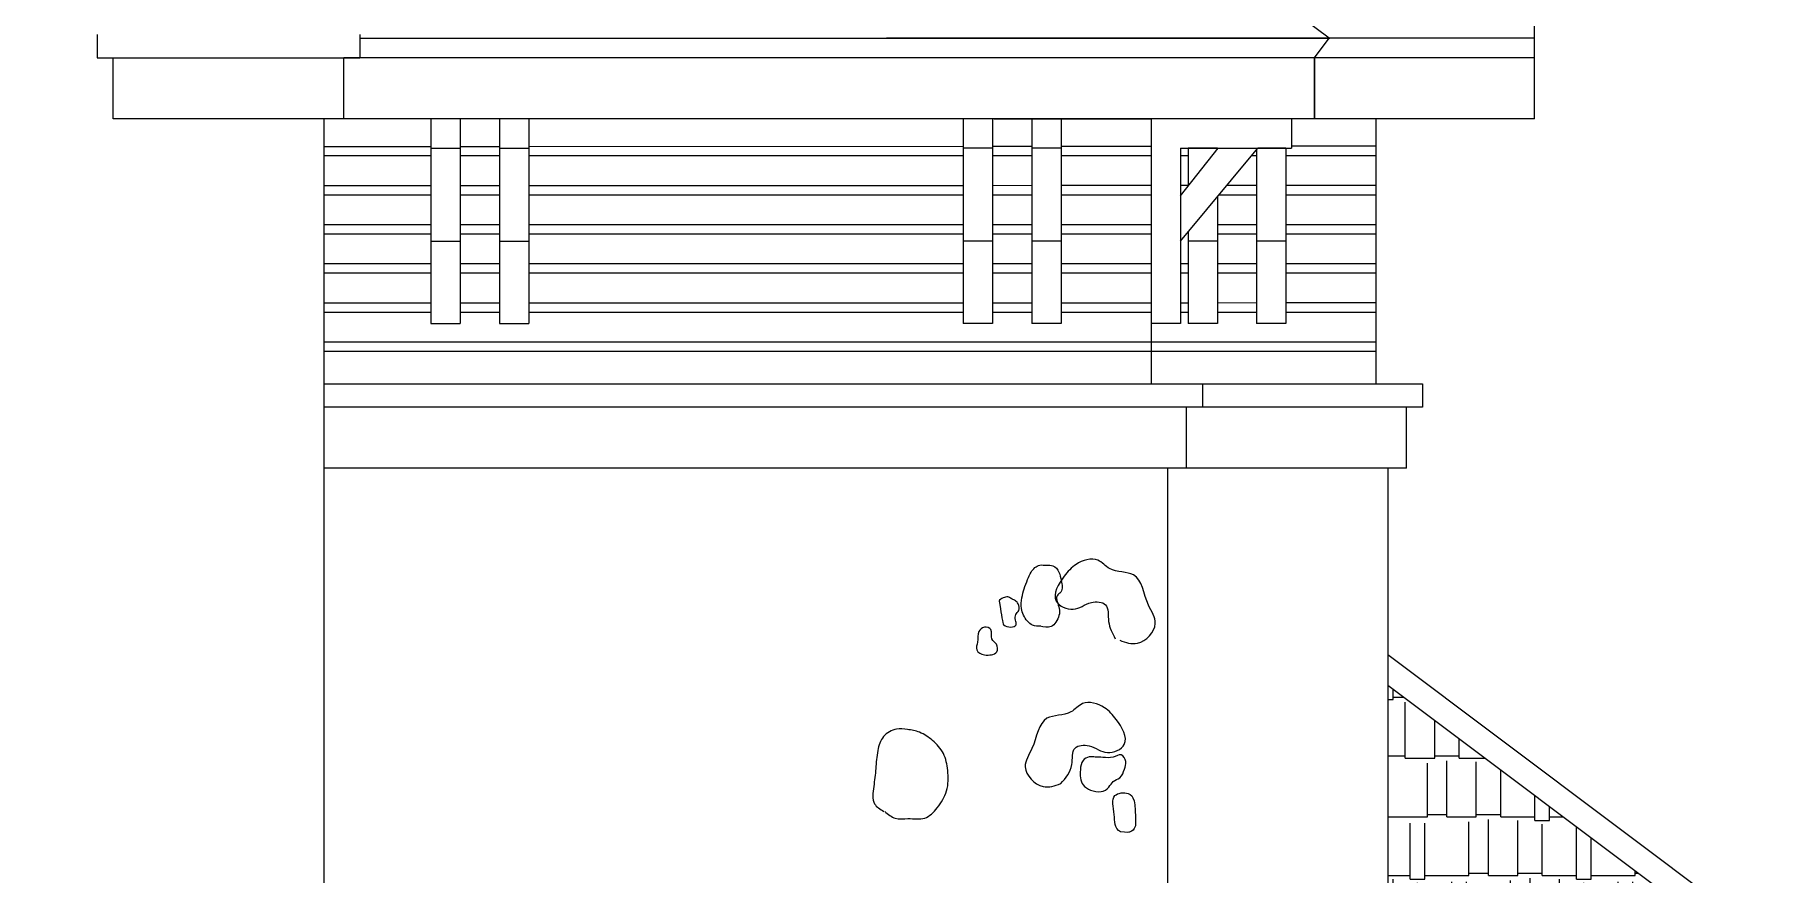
# Model space of a CAD drawing. Header units: millimetres. Extents: x 85048 to 158814, y 1395 to 38919.
# Drawn here: x 125961 to 133036, y 7187 to 10622 of the extents above; entities that cross this region are included whole.
import ezdxf

# ---------------------------------------------------------------- set-up
doc = ezdxf.new("R2010")
doc.units = ezdxf.units.MM
doc.layers.add('hatches', color=8, linetype='Continuous')
doc.layers.add('wall', color=5, linetype='Continuous')

msp = doc.modelspace()

# ---------------------------------------------------------------- hatches: boundary and pattern name
at = {"layer": 'hatches', "ltscale": 50, "true_color": 0x8f9991}
h = msp.add_hatch(dxfattribs=at)
h.set_pattern_fill('AR-RSHKE', color=252, scale=20, style=0)
h.set_pattern_definition([(0, (-1961982.92, 1516541.65), (510, 240), [120, -100, 140, -60, 180, -80]), (0, (-1961862.92, 1516551.65), (510, 240), [100, -380, 80, -120]), (0, (-1961622.92, 1516526.65), (510, 240), [60, -620]), (90, (-1961982.92, 1516541.65), (-170, 240), [230, -730]), (90, (-1961862.92, 1516541.65), (-170, 240), [225, -735]), (90, (-1961762.92, 1516541.65), (-170, 240), [210, -750]), (90, (-1961622.92, 1516526.65), (-170, 240), [230, -730]), (90, (-1961562.92, 1516526.65), (-170, 240), [230, -730]), (90, (-1961382.92, 1516541.65), (-170, 240), [220, -740])])
h.paths.add_polyline_path([(131495.7, 7960.1), (131495.7, 6930.7), (132868, 6930.9)])

# ---------------------------------------------------------------- linework, layer by layer
at = {"layer": 'hatches', "color": 252, "ltscale": 50, "true_color": 0x8f9991}
for points in [[(130076.7, 8202.7, 0.7), (130042.9, 8206.6, 0.7), (130021.7, 8223.1, 0.7), (129997.4, 8274.1, 0.7), (129999, 8318, 0.7), (130008.4, 8355.7, 0.7), (130022.5, 8393.3, 0.7), (130036.7, 8423.1, 0.7), (130072, 8452.2, 0.7), (130100.2, 8451.4, 0.7), (130126.2, 8449.8, 0.7), (130150.5, 8423.1, 0.7), (130159.9, 8388.6, 0.7), (130158.3, 8341.6, 0.7), (130143.4, 8326.7, 0.7), (130152.1, 8274.9, 0.7), (130150.5, 8245.9, 0.7), (130118.3, 8201.2, 0.7), (130072.8, 8201.9, 0.7)], [(130399.4, 8144.6, 0.7), (130471.6, 8132.5, 0.7), (130544.6, 8213.3, 0.7), (130516.9, 8288.3, 0.7), (130455.6, 8412, 0.7), (130357.8, 8437.6, 0.7), (130310, 8472, 0.7), (130220.8, 8454.8, 0.7), (130172, 8406.6, 0.7), (130139.3, 8305.1, 0.7), (130208.6, 8271.4, 0.7), (130283.1, 8298.9, 0.7), (130340.9, 8289.9, 0.7), (130353.8, 8222.1, 0.7), (130381.2, 8151.2, 0.7)], [(129874.1, 8084.5, 0.7), (129896, 8097.6, 0.7), (129894.9, 8128.1, 0.7), (129876.3, 8149.9, 0.7), (129872, 8188.1, 0.7), (129845.8, 8197.9, 0.7), (129822.8, 8180.5, 0.7), (129817.4, 8136.8, 0.7), (129814.1, 8105.2, 0.7), (129845.8, 8084.5, 0.7), (129875.2, 8085.6, 0.7)], [(130157.9, 7558.3, 0.7), (130085.6, 7546.2, 0.7), (130012.6, 7627, 0.7), (130040.3, 7701.9, 0.7), (130101.6, 7825.6, 0.7), (130199.4, 7851.3, 0.7), (130247.2, 7885.6, 0.7), (130336.5, 7868.5, 0.7), (130385.2, 7820.3, 0.7), (130417.9, 7718.7, 0.7), (130348.6, 7685, 0.7), (130274.1, 7712.5, 0.7), (130216.3, 7703.6, 0.7), (130203.4, 7635.8, 0.7), (130157.9, 7558.3, 0.7)], [(129437.8, 7444.3, 0.7), (129481.1, 7416.9, 0.7), (129533.2, 7415.2, 0.7), (129601.4, 7417.1, 0.7), (129652.9, 7459.5, 0.7), (129691.1, 7528.5, 0.7), (129695.8, 7612.5, 0.7), (129677.9, 7681.1, 0.7), (129633.5, 7734.6, 0.7), (129580.4, 7768.3, 0.7), (129530.6, 7779.9, 0.7), (129486.6, 7781.3, 0.7), (129433.5, 7750.9, 0.7), (129409.6, 7693.6, 0.7), (129401.3, 7619.7, 0.7), (129392.9, 7545.9, 0.7), (129396.7, 7475.6, 0.7), (129433.8, 7444.4, 0.7)], [(130279.6, 7531.2, 0.7), (130249.5, 7553, 0.7), (130238.2, 7614.8, 0.7), (130249.3, 7652.9, 0.7), (130274, 7667.5, 0.7), (130299.2, 7666.7, 0.7), (130329.9, 7665.7, 0.7), (130372.8, 7666.6, 0.7), (130404.9, 7675.4, 0.7), (130423.9, 7648.5, 0.7), (130418.5, 7617.9, 0.7), (130399.8, 7582.3, 0.7), (130373, 7566.7, 0.7), (130354.7, 7544.2, 0.7), (130323.3, 7525.4, 0.7), (130279.6, 7531.2, 0.7)]]:
    msp.add_spline(points, degree=3, dxfattribs=at)
for points, knots in [([(129922.6, 8209.3, 0.7), (129922.6, 8209.3, 0.7), (129904.7, 8307.4, 0.7), (129913.3, 8312.6, 0.7), (129925.7, 8320.5, 0.7), (129945.9, 8323.6, 0.7), (129958.3, 8312.1, 0.7), (129974.1, 8307.1, 0.7), (129987.1, 8291.7, 0.7), (129991.1, 8266.7, 0.7), (129970.4, 8250.6, 0.7), (129971.4, 8228.6, 0.7), (129980.7, 8204.4, 0.7), (129949.7, 8195.7, 0.7), (129932.1, 8202.1, 0.7), (129923.3, 8208.8, 0.7), (129922.6, 8209.3, 0.7)], [124.845666, 124.845666, 124.845666, 124.845666, 127.93742, 131.029173, 153.842308, 170.334498, 186.795964, 201.512455, 218.997738, 245.397607, 266.238724, 289.285258, 308.048715, 331.383778, 361.749297, 364.491593, 364.491593, 364.491593, 364.491593]), ([(130401.9, 7360.9, 0.7), (130430.1, 7357.8, 0.7), (130448.8, 7361.8, 0.7), (130457.9, 7368.6, 0.7), (130463.1, 7386.1, 0.7), (130466.3, 7489.7, 0.7), (130445.9, 7528.1, 0.7), (130356, 7515.4, 0.7), (130383.3, 7434.6, 0.7), (130376, 7375.5, 0.7), (130401.9, 7360.9, 0.7)], [394.702215, 394.702215, 394.702215, 394.702215, 400.557988, 415.910439, 415.910439, 415.910439, 480.991077, 536.231936, 613.763119, 684.162889, 684.162889, 684.162889, 684.162889])]:
    msp.add_open_spline(points, degree=3, knots=knots, dxfattribs=at)
at = {"layer": 'wall', "color": 250, "linetype": 'Continuous', "lineweight": 15, "ltscale": 0.13}
for p, q in [((131255.9, 10607.2, 6.3), (124894.2, 15378.5, 6.3)), ((132095.7, 10277.2, 0.7), (132095.7, 13903.5, 4.7)), ((126217.5, 10622.2, 6.3), (126217.5, 10527.2, 6.3)), ((127291.4, 10622.2, 6.3), (127291.4, 10527.2, 6.3)), ((127291.4, 10607.2, 6.3), (131258.5, 10607.2, 6.3)), ((132095.7, 10607.2, 0.7), (129445.7, 10607.2, 0.7)), ((131195.9, 10527.2, 6.3), (131255.9, 10607.2, 6.3)), ((126217.5, 10527.2, 4.5), (127291.4, 10527.2, 4.5)), ((126282.5, 10277.2, 6.3), (126282.5, 10527.2, 6.3)), ((127226.4, 10277.2, 6.3), (127226.4, 10527.2, 6.3)), ((131195.9, 10527.2, 6.3), (127226.4, 10527.2, 6.3)), ((132095.7, 10527.2, 0.7), (129552.4, 10527.2, 0.7)), ((131195.9, 10277.2, 6.3), (131195.9, 10527.2, 6.3)), ((131195.9, 10527.2, 6.3), (131195.9, 10277.2, 6.3)), ((127226.4, 10277.2, 6.3), (126282.5, 10277.2, 6.3)), ((127145.2, 3897.2, 2.1), (127145.2, 10277.2, 6.3)), ((132095.7, 10277.2, 0.7), (127145.2, 10277.2, 6.3)), ((127581.5, 10277.2, 2.5), (127581.5, 9440.2, 2.5)), ((127701.5, 10277.2, 2.5), (127701.5, 9440.2, 2.5)), ((127861.8, 10277.2, 0.7), (127861.8, 9440.2, 0.7)), ((127981.8, 10277.2, 0.7), (127981.8, 9440.2, 0.7)), ((129759.3, 10277.2, 0.7), (129759.3, 9440.2, 0.7)), ((129879.3, 10277.2, 0.7), (129879.3, 9440.2, 0.7)), ((129885.7, 10277.2, 0.7), (130527.6, 10277.2, 0.7)), ((130527.6, 10277.2, 0.7), (129885.7, 10277.2, 0.7)), ((130039.6, 10277.2, 2.5), (130039.6, 9440.2, 2.5)), ((130159.6, 10277.2, 2.5), (130159.6, 9440.2, 2.5)), ((130527.6, 10277.2, 2.5), (130527.6, 9193.2, 2.5)), ((131101.1, 10277.2, 0.7), (131101.1, 10157.2, 0.7)), ((131446.9, 10277.2, 2.5), (131446.9, 9193.2, 2.5)), ((127145.2, 10164.4, 2.5), (127581.5, 10164.7, 2.5)), ((127145.2, 10127.2, 2.5), (127581.5, 10127.2, 2.5)), ((127581.5, 10157.2, 2.5), (127701.5, 10157.2, 2.5)), ((127701.5, 10164.7, 2.5), (127861.8, 10164.8, 2.5)), ((127701.5, 10127.2, 2.5), (127861.8, 10127.2, 2.5)), ((127861.8, 10157.2, 0.7), (127981.8, 10157.2, 0.7)), ((127981.8, 10164.9, 2.5), (129759.3, 10165.9, 2.5)), ((127981.8, 10127.2, 2.5), (129759.3, 10127.2, 2.5)), ((129879.3, 10157.2, 0.7), (129759.3, 10157.2, 0.7)), ((129879.3, 10166, 2.5), (130039.6, 10166.1, 2.5)), ((129879.3, 10127.2, 2.5), (130039.6, 10127.2, 2.5)), ((130159.6, 10157.2, 2.5), (130039.6, 10157.2, 2.5)), ((130159.6, 10166.2, 2.5), (130527.6, 10166.4, 2.5)), ((130159.6, 10127.2, 2.5), (130527.6, 10127.2, 2.5)), ((130647.3, 10157.2, 0.7), (131101.1, 10157.2, 0.7)), ((130647.3, 10157.2, 0.7), (130647.3, 9440.2, 0.7)), ((130647.3, 9776.8, 0.7), (130964, 10157.2, 0.7)), ((130647.3, 9962.1, 0.7), (130801.2, 10157.2, 0.7)), ((130647.3, 10127.2, 2.5), (130678.5, 10127.2, 2.5)), ((130678.5, 10157.2, 0.7), (130678.5, 10001.7, 0.7)), ((130798.5, 10157.2, 0.7), (130678.5, 10157.2, 0.7)), ((130939, 10127.2, 2.5), (130958.8, 10127.2, 2.5)), ((130958.8, 10148.9, 2.5), (130958.8, 9440.2, 2.5)), ((131078.8, 10157.2, 2.5), (130964, 10157.2, 2.5)), ((131078.8, 10157.2, 2.5), (131078.8, 9440.2, 2.5)), ((131078.8, 10127.2, 2.5), (131446.9, 10127.2, 2.5)), ((131101.1, 10166.7, 2.5), (131446.9, 10166.9, 2.5)), ((127145.2, 10004.5, 2.5), (127581.5, 10004.7, 2.5)), ((127701.5, 10004.7, 2.5), (127861.8, 10004.8, 2.5)), ((127981.8, 10004.8, 2.5), (129759.3, 10005.5, 2.5)), ((129879.3, 10005.5, 2.5), (130039.6, 10005.6, 2.5)), ((130159.6, 10005.6, 2.5), (130527.6, 10005.8, 2.5)), ((130647.3, 10005.8, 2.5), (130678.5, 10005.8, 2.5)), ((130838, 10005.9, 2.5), (130958.8, 10005.9, 2.5)), ((131078.8, 10006, 2.5), (131446.9, 10006.1, 2.5)), ((127145.2, 9967.2, 2.5), (127581.5, 9967.2, 2.5)), ((127701.5, 9967.2, 2.5), (127861.8, 9967.2, 2.5)), ((127981.8, 9967.2, 2.5), (129759.3, 9967.2, 2.5)), ((129879.3, 9967.2, 2.5), (130039.6, 9967.2, 2.5)), ((130159.6, 9967.2, 2.5), (130527.6, 9967.2, 2.5)), ((130647.3, 9967.2, 2.5), (130651.2, 9967.2, 2.5)), ((130798.5, 9958.4, 0.7), (130798.5, 9440.2, 0.7)), ((130805.8, 9967.2, 2.5), (130958.8, 9967.2, 2.5)), ((131078.8, 9967.2, 2.5), (131446.9, 9967.2, 2.5)), ((127145.2, 9845.2, 2.5), (127581.5, 9845.3, 2.5)), ((127701.5, 9845.3, 2.5), (127861.8, 9845.3, 2.5)), ((127981.8, 9845.3, 2.5), (129759.3, 9845.6, 2.5)), ((129879.3, 9845.6, 2.5), (130039.6, 9845.6, 2.5)), ((130159.6, 9845.7, 2.5), (130527.6, 9845.7, 2.5)), ((130798.5, 9845.7, 2.5), (130958.8, 9845.8, 2.5)), ((131078.8, 9845.8, 2.5), (131446.9, 9845.8, 2.5)), ((127145.2, 9807.1, 2.5), (127581.5, 9807.1, 2.5)), ((127581.5, 9777.4, 2.5), (127701.5, 9777.4, 2.5)), ((127701.5, 9807.1, 2.5), (127861.8, 9807.1, 2.5)), ((127861.8, 9777.4, 0.7), (127981.8, 9777.4, 0.7)), ((127981.8, 9807.1, 2.5), (129759.3, 9807.1, 2.5)), ((129879.3, 9777.4, 0.7), (129759.3, 9777.4, 0.7)), ((129879.3, 9807.1, 2.5), (130039.6, 9807.1, 2.5)), ((130159.6, 9777.4, 2.5), (130039.6, 9777.4, 2.5)), ((130159.6, 9807.1, 2.5), (130527.6, 9807.1, 2.5)), ((130678.5, 9814.3, 0.7), (130678.5, 9440.2, 0.7)), ((130798.5, 9777.4, 0.7), (130678.5, 9777.4, 0.7)), ((130798.5, 9807.1, 2.5), (130958.8, 9807.1, 2.5)), ((131078.8, 9777.4, 2.5), (130958.8, 9777.4, 2.5)), ((131078.8, 9807.1, 2.5), (131446.9, 9807.1, 2.5)), ((127145.2, 9685.2, 2.5), (127581.5, 9685.2, 2.5)), ((127145.2, 9647.1, 2.5), (127581.5, 9647.1, 2.5)), ((127701.5, 9685.2, 2.5), (127861.8, 9685.3, 2.5)), ((127701.5, 9647.1, 2.5), (127861.8, 9647.1, 2.5)), ((127981.8, 9685.3, 2.5), (129759.3, 9685.5, 2.5)), ((127981.8, 9647.1, 2.5), (129759.3, 9647.1, 2.5)), ((129879.3, 9685.6, 2.5), (130039.6, 9685.6, 2.5)), ((129879.3, 9647.1, 2.5), (130039.6, 9647.1, 2.5)), ((130159.6, 9685.6, 2.5), (130527.6, 9685.6, 2.5)), ((130159.6, 9647.1, 2.5), (130527.6, 9647.1, 2.5)), ((130646.9, 9647.1, 2.5), (130678.5, 9647.1, 2.5)), ((130647.3, 9685.7, 2.5), (130678.5, 9685.7, 2.5)), ((130798.5, 9685.7, 2.5), (130958.8, 9685.7, 2.5)), ((130798.5, 9647.1, 2.5), (130958.8, 9647.1, 2.5)), ((131078.8, 9685.7, 2.5), (131446.9, 9685.8, 2.5)), ((131078.8, 9647.1, 2.5), (131446.9, 9647.1, 2.5)), ((127145.2, 9525.1, 2.5), (127581.5, 9525.2, 2.5)), ((127145.2, 9487, 2.5), (127581.5, 9487, 2.5)), ((127701.5, 9525.2, 2.5), (127861.8, 9525.2, 2.5)), ((127701.5, 9487, 2.5), (127861.8, 9487, 2.5)), ((127981.8, 9525.2, 2.5), (129759.3, 9525.5, 2.5)), ((127981.8, 9487, 2.5), (129759.3, 9487, 2.5)), ((129879.3, 9525.5, 2.5), (130039.6, 9525.5, 2.5)), ((129879.3, 9487, 2.5), (130039.6, 9487, 2.5)), ((130159.6, 9525.5, 2.5), (130527.6, 9525.6, 2.5)), ((130159.6, 9487, 2.5), (130527.6, 9487, 2.5)), ((130647.3, 9525.6, 2.5), (130678.5, 9525.6, 2.5)), ((130647.3, 9487, 2.5), (130678.5, 9487, 2.5)), ((130798.5, 9525.6, 2.5), (130958.8, 9525.7, 2.5)), ((130798.5, 9487, 2.5), (130958.8, 9487, 2.5)), ((131078.8, 9525.7, 2.5), (131446.9, 9525.7, 2.5)), ((131078.8, 9487, 2.5), (131446.9, 9487, 2.5)), ((127581.5, 9440.2, 2.5), (127701.5, 9440.2, 2.5)), ((127861.8, 9440.2, 0.7), (127981.8, 9440.2, 0.7)), ((129879.3, 9440.2, 0.7), (129759.3, 9440.2, 0.7)), ((130159.6, 9440.2, 2.5), (130039.6, 9440.2, 2.5)), ((130647.3, 9440.2, 0.7), (130527.6, 9440.2, 0.7)), ((130798.5, 9440.2, 0.7), (130678.5, 9440.2, 0.7)), ((131078.8, 9440.2, 2.5), (130958.8, 9440.2, 2.5)), ((127145.2, 9365, 2.5), (131446.9, 9365.7, 2.5)), ((127145.2, 9326.9, 2.5), (131446.9, 9326.9, 2.5)), ((127145.2, 9193.2, 2.5), (131637.4, 9193.2, 1.8)), ((130737.6, 9193.2, 2.5), (130737.6, 9098.2, 2.5)), ((131637.4, 9193.2, 1.8), (131637.4, 9098.2, 1.8)), ((131637.4, 9098.2, 2.5), (127145.2, 9098.2, 2.5)), ((130672.6, 8848.2, 2.5), (130672.6, 9098.2, 2.5)), ((131572.4, 8848.2, 1.8), (131572.4, 9098.2, 1.8)), ((131572.4, 8848.2, 2.5), (127145.2, 8848.2, 2.5)), ((130595.9, 3897.2, 1.6), (130595.9, 8848.2, 1.6)), ((131495.7, 8848.2, 0.9), (131495.7, 6478.6, 2.6)), ((133036, 6929.9, 0.2), (131495.7, 8085.1, 0.2)), ((132869.3, 6929.9, 0.2), (131495.7, 7960.1, 0.2))]:
    msp.add_line(p, q, dxfattribs=at)

doc.saveas('drawing.dxf')
